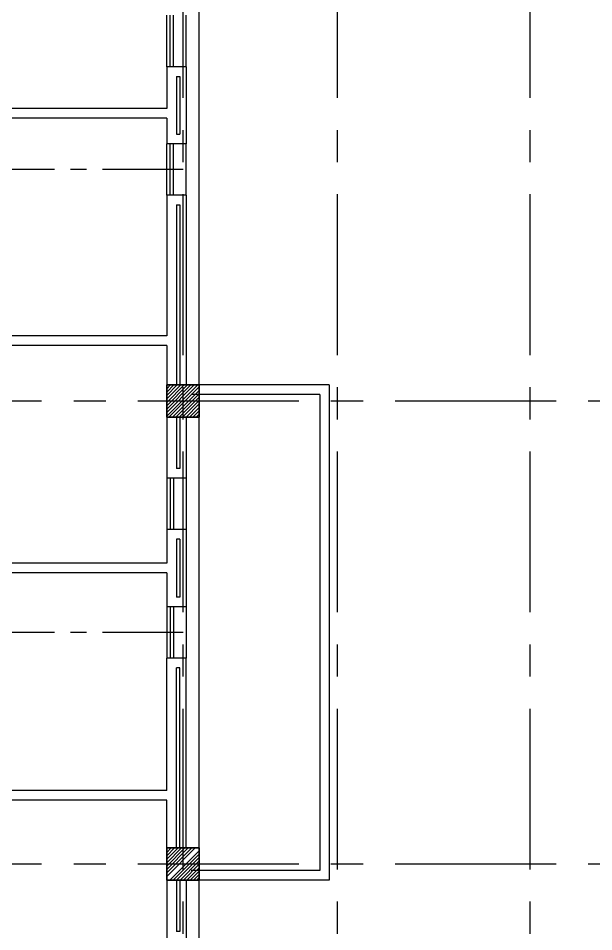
# Model space of a CAD drawing. Extents: x 417866231.7 to 417866328.5, y 43498046.7 to 43498124.2.
# Drawn here: x 417866294.72 to 417866303.67, y 43498089.76 to 43498103.96 of the extents above; entities that cross this region are included whole.
import ezdxf

# ---------------------------------------------------------------- set-up
doc = ezdxf.new("R2010")
doc.units = 0
doc.header["$MEASUREMENT"] = 0
doc.linetypes.add('CENTER', pattern=[2, 1.25, -0.25, 0.25, -0.25])
doc.linetypes.add('CENTERX2', pattern=[4, 2.5, -0.5, 0.5, -0.5])
doc.layers.get('0').update_dxf_attribs({"linetype": 'CONTINUOUS'})
for name, color, linetype in [('AXES', 11, 'CENTERX2'), ('AXES1', 11, 'CENTER'), ('COL', 7, 'CONTINUOUS'), ('HAT', 11, 'CONTINUOUS'), ('INSUL', 9, 'CONTINUOUS'), ('PROJ-L', 9, 'CONTINUOUS'), ('WALL', 9, 'CONTINUOUS'), ('WIN', 9, 'CONTINUOUS')]:
    doc.layers.add(name, color=color, linetype=linetype)
pattern_1 = [(45, (0, 0), (-26.5165042945, 26.5165042945), [])]

# ---------------------------------------------------------------- blocks, each defined once
blk = doc.blocks.new('*X100')
at = {"color": 0}
for p, q in [((253129, 155548), (253570, 155990)), ((253129, 155601), (253517, 155990)), ((253129, 155654), (253464, 155990)), ((253129, 155707), (253411, 155990)), ((253129, 155760), (253358, 155990)), ((253129, 155813), (253305, 155990)), ((253129, 155866), (253252, 155990)), ((253129, 155919), (253199, 155990)), ((253129, 155972), (253146, 155990)), ((253177, 155490), (253629, 155942)), ((253230, 155490), (253629, 155889)), ((253283, 155490), (253629, 155836)), ((253336, 155490), (253629, 155783)), ((253389, 155490), (253629, 155730)), ((253442, 155490), (253629, 155677)), ((253495, 155490), (253629, 155624)), ((253548, 155490), (253629, 155571)), ((253601, 155490), (253629, 155517))]:
    blk.add_line(p, q, dxfattribs=at)
blk = doc.blocks.new('COL50')
at = {"layer": 'COL'}
blk.add_lwpolyline([(-250, 250), (-250, -250), (250, -250), (250, 250)], close=True, dxfattribs=at)
blk = doc.blocks.new('*X96')
at = {"color": 0}
for p, q in [((253129, 162707), (253611, 163190)), ((253129, 162760), (253558, 163190)), ((253129, 162813), (253505, 163190)), ((253129, 162866), (253452, 163190)), ((253129, 162919), (253399, 163190)), ((253129, 162972), (253346, 163190)), ((253129, 163025), (253293, 163190)), ((253129, 163079), (253240, 163190)), ((253129, 163132), (253187, 163190)), ((253164, 162690), (253629, 163154)), ((253217, 162690), (253629, 163101)), ((253270, 162690), (253629, 163048)), ((253323, 162690), (253629, 162995)), ((253376, 162690), (253629, 162942)), ((253429, 162690), (253629, 162889)), ((253482, 162690), (253629, 162836)), ((253535, 162690), (253629, 162783)), ((253588, 162690), (253629, 162730))]:
    blk.add_line(p, q, dxfattribs=at)

msp = doc.modelspace()

# ---------------------------------------------------------------- hatches: boundary and pattern name
at = {"layer": 'HAT'}
h = msp.add_hatch(dxfattribs=at)
h.set_pattern_fill('ANSI31', color=256, scale=300, style=0)
h.set_pattern_definition(pattern_1)
h.paths.add_polyline_path([(417866298.237, 43498090.722), (417866298.237, 43498091.022), (417866297.937, 43498091.022), (417866297.937, 43498090.722)])
h.paths.add_polyline_path([(417866298.537, 43498090.722), (417866298.537, 43498091.022), (417866298.237, 43498091.022), (417866298.237, 43498090.722)])
h = msp.add_hatch(dxfattribs=at)
h.set_pattern_fill('ANSI31', color=256, scale=300, style=0)
h.set_pattern_definition(pattern_1)
h.paths.add_polyline_path([(417866301.837, 43498090.722), (417866301.837, 43498091.022), (417866301.537, 43498091.022), (417866301.537, 43498090.722)])
h.paths.add_polyline_path([(417866302.137, 43498090.722), (417866302.137, 43498091.022), (417866301.837, 43498091.022), (417866301.837, 43498090.722)])
h = msp.add_hatch(dxfattribs=at)
h.set_pattern_fill('ANSI31', color=256, scale=300, style=0)
h.set_pattern_definition(pattern_1)
h.paths.add_polyline_path([(417866298.237, 43498090.402), (417866298.237, 43498090.702), (417866297.937, 43498090.702), (417866297.937, 43498090.402)])
h.paths.add_polyline_path([(417866298.537, 43498090.402), (417866298.537, 43498090.702), (417866298.237, 43498090.702), (417866298.237, 43498090.402)])
h = msp.add_hatch(dxfattribs=at)
h.set_pattern_fill('ANSI31', color=256, scale=300, style=0)
h.set_pattern_definition(pattern_1)
h.paths.add_polyline_path([(417866301.837, 43498090.402), (417866301.837, 43498090.702), (417866301.537, 43498090.702), (417866301.537, 43498090.402)])
h.paths.add_polyline_path([(417866302.137, 43498090.402), (417866302.137, 43498090.702), (417866301.837, 43498090.702), (417866301.837, 43498090.402)])

# ---------------------------------------------------------------- linework, layer by layer
at = {"layer": 'AXES'}
for p, q in [((417866297.279, 43498046.724), (417866297.279, 43498123.537)), ((417866299.679, 43498046.724), (417866299.679, 43498123.537)), ((417866302.679, 43498046.724), (417866302.679, 43498123.537)), ((417866307.079, 43498098.009), (417866239.039, 43498098.009)), ((417866307.079, 43498090.809), (417866239.039, 43498090.809))]:
    msp.add_line(p, q, dxfattribs=at)
at = {"layer": 'AXES1'}
for p, q in [((417866297.279, 43498101.609), (417866239.039, 43498101.609)), ((417866297.279, 43498094.409), (417866239.039, 43498094.409))]:
    msp.add_line(p, q, dxfattribs=at)
at = {"layer": 'INSUL'}
for p, q in [((417866297.179, 43498103.058), (417866297.179, 43498102.159)), ((417866297.179, 43498103.058), (417866297.229, 43498103.058)), ((417866297.229, 43498103.058), (417866297.229, 43498102.159)), ((417866297.179, 43498102.159), (417866297.229, 43498102.159)), ((417866297.179, 43498101.059), (417866297.229, 43498101.059)), ((417866297.179, 43498101.059), (417866297.179, 43498098.259)), ((417866297.229, 43498101.059), (417866297.229, 43498098.259)), ((417866297.179, 43498097.759), (417866297.179, 43498096.959)), ((417866297.229, 43498097.759), (417866297.229, 43498096.959)), ((417866297.229, 43498096.959), (417866297.179, 43498096.959)), ((417866297.229, 43498095.859), (417866297.179, 43498095.859)), ((417866297.179, 43498095.859), (417866297.179, 43498094.959)), ((417866297.229, 43498095.859), (417866297.229, 43498094.959)), ((417866297.229, 43498094.959), (417866297.179, 43498094.959)), ((417866297.229, 43498093.859), (417866297.179, 43498093.859)), ((417866297.179, 43498091.059), (417866297.179, 43498093.859)), ((417866297.229, 43498091.059), (417866297.229, 43498093.859)), ((417866297.179, 43498090.559), (417866297.179, 43498089.759)), ((417866297.229, 43498090.559), (417866297.229, 43498089.759)), ((417866297.229, 43498089.759), (417866297.179, 43498089.759))]:
    msp.add_line(p, q, dxfattribs=at)
at = {"layer": 'PROJ-L'}
for p, q in [((417866297.529, 43498098.259), (417866297.529, 43498104.959)), ((417866297.529, 43498091.059), (417866297.529, 43498097.759)), ((417866297.529, 43498085.059), (417866297.529, 43498090.559))]:
    msp.add_line(p, q, dxfattribs=at)
at = {"layer": 'PROJ-L', "linetype": 'Continuous'}
for p, q in [((417866299.554, 43498098.259), (417866297.404, 43498098.259)), ((417866299.554, 43498098.259), (417866299.554, 43498090.559)), ((417866299.404, 43498098.109), (417866297.404, 43498098.109)), ((417866299.404, 43498098.109), (417866299.404, 43498090.709)), ((417866299.404, 43498090.709), (417866297.404, 43498090.709)), ((417866299.554, 43498090.559), (417866297.404, 43498090.559))]:
    msp.add_line(p, q, dxfattribs=at)
at = {"layer": 'WALL'}
for p, q in [((417866297.329, 43498103.208), (417866297.029, 43498103.208)), ((417866297.279, 43498103.208), (417866297.029, 43498103.208)), ((417866297.329, 43498103.208), (417866297.029, 43498103.208)), ((417866297.029, 43498103.208), (417866297.029, 43498102.559)), ((417866297.329, 43498103.208), (417866297.229, 43498103.208)), ((417866297.329, 43498103.208), (417866297.279, 43498103.208)), ((417866297.329, 43498103.208), (417866297.329, 43498102.009)), ((417866297.029, 43498102.559), (417866291.279, 43498102.559)), ((417866297.029, 43498102.409), (417866292.329, 43498102.409)), ((417866297.029, 43498102.409), (417866297.029, 43498102.009)), ((417866297.329, 43498102.009), (417866297.029, 43498102.009)), ((417866297.329, 43498101.209), (417866297.029, 43498101.209)), ((417866297.279, 43498101.209), (417866297.029, 43498101.209)), ((417866297.329, 43498101.209), (417866297.029, 43498101.209)), ((417866297.029, 43498101.209), (417866297.029, 43498099.024)), ((417866297.329, 43498101.209), (417866297.229, 43498101.209)), ((417866297.329, 43498101.209), (417866297.279, 43498101.209)), ((417866297.329, 43498101.209), (417866297.329, 43498098.259)), ((417866297.029, 43498099.024), (417866290.379, 43498099.024)), ((417866297.029, 43498098.874), (417866292.329, 43498098.874)), ((417866297.029, 43498098.874), (417866297.029, 43498098.259)), ((417866297.029, 43498097.759), (417866297.029, 43498096.809)), ((417866297.329, 43498097.759), (417866297.329, 43498096.809)), ((417866297.329, 43498096.809), (417866297.029, 43498096.809)), ((417866297.029, 43498096.009), (417866297.029, 43498095.489)), ((417866297.329, 43498096.009), (417866297.029, 43498096.009)), ((417866297.329, 43498096.009), (417866297.329, 43498094.809)), ((417866297.029, 43498095.489), (417866290.379, 43498095.489)), ((417866297.029, 43498095.339), (417866292.329, 43498095.339)), ((417866297.029, 43498095.339), (417866297.029, 43498094.809)), ((417866297.329, 43498094.809), (417866297.029, 43498094.809)), ((417866297.329, 43498094.009), (417866297.029, 43498094.009)), ((417866297.029, 43498091.954), (417866297.029, 43498094.009)), ((417866297.329, 43498091.059), (417866297.329, 43498094.009)), ((417866297.029, 43498091.954), (417866290.379, 43498091.954)), ((417866297.029, 43498091.804), (417866292.329, 43498091.804)), ((417866297.029, 43498091.059), (417866297.029, 43498091.804)), ((417866297.029, 43498090.559), (417866297.029, 43498089.609)), ((417866297.329, 43498090.559), (417866297.329, 43498089.609))]:
    msp.add_line(p, q, dxfattribs=at)
at = {"layer": 'WALL', "linetype": 'ByBlock', "ltscale": 0.3}
for points in [[(417866297.529, 43498098.259), (417866297.029, 43498098.259), (417866297.029, 43498097.759), (417866297.529, 43498097.759)], [(417866297.529, 43498091.059), (417866297.029, 43498091.059), (417866297.029, 43498090.559), (417866297.529, 43498090.559)]]:
    msp.add_lwpolyline(points, close=True, dxfattribs=at)
at = {"layer": 'WIN'}
for p, q in [((417866297.029, 43498103.208), (417866297.029, 43498104.008)), ((417866297.079, 43498103.208), (417866297.079, 43498104.008)), ((417866297.079, 43498103.208), (417866297.079, 43498104.008)), ((417866297.129, 43498103.208), (417866297.129, 43498104.008)), ((417866297.329, 43498103.208), (417866297.329, 43498104.008)), ((417866297.029, 43498103.208), (417866297.029, 43498103.209)), ((417866297.279, 43498103.208), (417866297.279, 43498103.209)), ((417866297.329, 43498103.208), (417866297.329, 43498103.209)), ((417866297.029, 43498102.007), (417866297.029, 43498102.009)), ((417866297.029, 43498101.209), (417866297.029, 43498102.009)), ((417866297.079, 43498101.209), (417866297.079, 43498102.009)), ((417866297.079, 43498101.209), (417866297.079, 43498102.009)), ((417866297.129, 43498101.209), (417866297.129, 43498102.009)), ((417866297.329, 43498102.007), (417866297.329, 43498102.009)), ((417866297.329, 43498101.209), (417866297.329, 43498102.009)), ((417866297.029, 43498101.209), (417866297.029, 43498101.209)), ((417866297.279, 43498101.209), (417866297.279, 43498101.209)), ((417866297.329, 43498101.209), (417866297.329, 43498101.209)), ((417866297.029, 43498096.809), (417866297.029, 43498096.009)), ((417866297.079, 43498096.809), (417866297.079, 43498096.009)), ((417866297.129, 43498096.809), (417866297.129, 43498096.009)), ((417866297.329, 43498096.809), (417866297.329, 43498096.009)), ((417866297.029, 43498094.809), (417866297.029, 43498094.009)), ((417866297.079, 43498094.809), (417866297.079, 43498094.009)), ((417866297.129, 43498094.809), (417866297.129, 43498094.009)), ((417866297.329, 43498094.809), (417866297.329, 43498094.009))]:
    msp.add_line(p, q, dxfattribs=at)

# ---------------------------------------------------------------- block references
at = {"layer": 'COL', "xscale": -0.0009999871253967285, "yscale": 0.001000002026557922, "zscale": 0.001}
for p in [(417866297.279, 43498098.009), (417866297.279, 43498090.809)]:
    msp.add_blockref('COL50', p, dxfattribs=at)
at = {"layer": 'HAT', "xscale": 0.0009999871253967285, "yscale": 0.001000002026557922, "zscale": 0.001}
for name in ['*X96', '*X100']:
    msp.add_blockref(name, (417866043.9, 43497935.069), dxfattribs=at)

doc.saveas('drawing.dxf')
